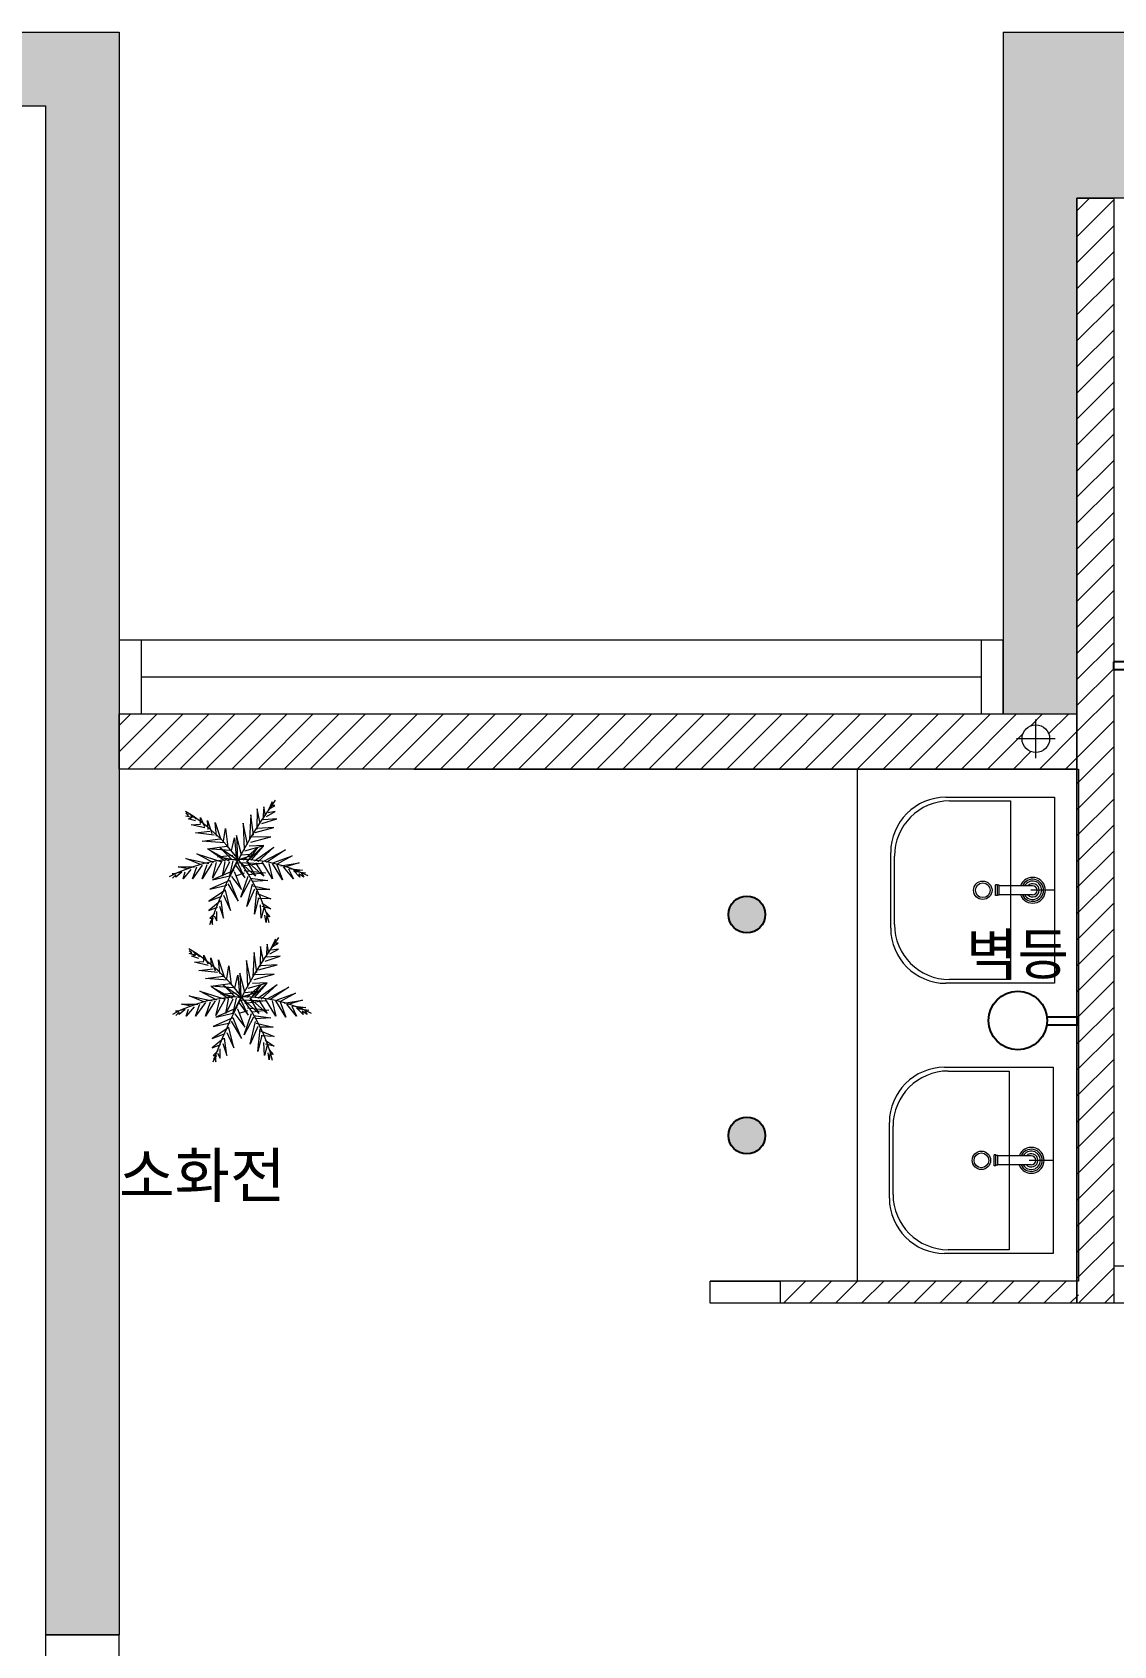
# Model space of a CAD drawing. Header units: metres. Extents: x 11578468 to 47831421, y -58341524 to -14256839.
# Drawn here: x 23835492 to 23838428, y -29081872 to -29077492 of the extents above; entities that cross this region are included whole.
import ezdxf
from ezdxf.enums import TextEntityAlignment as Align

# ---------------------------------------------------------------- set-up
doc = ezdxf.new("R2010")
doc.units = ezdxf.units.M
doc.header["$LTSCALE"] = 50
doc.header["$MEASUREMENT"] = 0
doc.layers.get('0').update_dxf_attribs({"linetype": 'CONTINUOUS'})
for name, color, linetype in [('03-TEXT', 3, 'CONTINUOUS'), ('LAY', 3, 'CONTINUOUS'), ('WAL', 3, 'CONTINUOUS'), ('wall', 3, 'CONTINUOUS')]:
    doc.layers.add(name, color=color, linetype=linetype)
doc.layers.add('ha', color=8, linetype='CONTINUOUS', lineweight=5)
doc.styles.add('JT1', font='malgun.ttf')
doc.styles.add('맑은 고딕', font='malgun.ttf')

# ---------------------------------------------------------------- blocks, each defined once
blk = doc.blocks.new('A$C37E12833')
at = {"layer": 'LAY'}
for p, q in [((67.5, 84.7), (67.5, 0)), ((89.7, 84.4), (89.7, 0)), ((67.5, 0), (89.7, 0))]:
    blk.add_line(p, q, dxfattribs=at)
blk.add_circle((79.5, 163.3), 79.5, dxfattribs=at)

msp = doc.modelspace()

# ---------------------------------------------------------------- hatches: boundary and pattern name
at = {"layer": 'wall', "ltscale": 10}
h = msp.add_hatch(color=2, dxfattribs=at)
h.dxf.hatch_style = 1
h.paths.add_polyline_path([(23837481.9, -29079887.3, 1), (23837381.9, -29079887.3, 1)])
h = msp.add_hatch(color=2, dxfattribs=at)
h.dxf.hatch_style = 1
h.paths.add_polyline_path([(23837481.9, -29080487.3, 1), (23837381.9, -29080487.3, 1)])

# ---------------------------------------------------------------- linework, layer by layer
for centre in [(23837431.9, -29079887.3), (23837431.9, -29080487.3)]:
    msp.add_circle(centre, 50)
at = {"layer": 'ha'}
for p, q in [((23832527.7, -29077492.3), (23835727.7, -29077492.3)), ((23835527.7, -29077492.3), (23835727.7, -29077492.3)), ((23835727.7, -29077492.3), (23835727.7, -29081842.3)), ((23838127.7, -29077492.3), (23838827.7, -29077492.3)), ((23838127.7, -29077492.3), (23838127.7, -29079342.3)), ((23832727.7, -29077692.3), (23835527.7, -29077692.3)), ((23835527.7, -29077692.3), (23835527.7, -29081842.3)), ((23838327.7, -29077942.3), (23838327.7, -29080942.3)), ((23838327.7, -29077942.3), (23838327.7, -29079342.3)), ((23838827.7, -29077942.3), (23838327.7, -29077942.3)), ((23838327.7, -29077976.6), (23838362, -29077942.3)), ((23838327.7, -29077942.3), (23838427.7, -29077942.3)), ((23838327.7, -29080942.3), (23838327.7, -29077942.3)), ((23838427.7, -29077942.3), (23838427.7, -29080942.3)), ((23838427.7, -29077942.3), (23838427.7, -29080942.3)), ((23838327.7, -29078047.3), (23838427.7, -29077947.3)), ((23838327.7, -29078118), (23838427.7, -29078018)), ((23838327.7, -29078188.7), (23838427.7, -29078088.7)), ((23838327.7, -29078259.5), (23838427.7, -29078159.5)), ((23838327.7, -29078330.2), (23838427.7, -29078230.2)), ((23838327.7, -29078400.9), (23838427.7, -29078300.9)), ((23838327.7, -29078471.6), (23838427.7, -29078371.6)), ((23838327.7, -29078542.3), (23838427.7, -29078442.3)), ((23838327.7, -29078613), (23838427.7, -29078513)), ((23838327.7, -29078683.7), (23838427.7, -29078583.7)), ((23838327.7, -29078754.4), (23838427.7, -29078654.4)), ((23838327.7, -29078825.1), (23838427.7, -29078725.1)), ((23838327.7, -29078895.9), (23838427.7, -29078795.9)), ((23838327.7, -29078966.6), (23838427.7, -29078866.6)), ((23838327.7, -29079037.3), (23838427.7, -29078937.3)), ((23838327.7, -29079108), (23838427.7, -29079008)), ((23838327.7, -29079178.7), (23838427.7, -29079078.7)), ((23838127.7, -29079142.3), (23835727.7, -29079142.3)), ((23835727.7, -29079142.3), (23835727.7, -29079342.3)), ((23835787.7, -29079142.3), (23835787.7, -29079342.3)), ((23838067.7, -29079142.3), (23838067.7, -29079342.3)), ((23838127.7, -29079342.3), (23838127.7, -29079142.3)), ((23838327.7, -29079249.4), (23838427.7, -29079149.4)), ((23835787.7, -29079242.3), (23838067.7, -29079242.3)), ((23838327.7, -29079320.1), (23838427.7, -29079220.1)), ((23838327.7, -29079390.8), (23838427.7, -29079290.8)), ((23835727.7, -29079374.5), (23835760, -29079342.3)), ((23835727.7, -29079445.2), (23835830.7, -29079342.3)), ((23835727.7, -29079342.3), (23838127.7, -29079342.3)), ((23835727.7, -29079492.3), (23835727.7, -29079342.3)), ((23835727.7, -29079342.3), (23838327.7, -29079342.3)), ((23835751.4, -29079492.3), (23835901.4, -29079342.3)), ((23835822.1, -29079492.3), (23835972.1, -29079342.3)), ((23835892.8, -29079492.3), (23836042.8, -29079342.3)), ((23835963.5, -29079492.3), (23836113.5, -29079342.3)), ((23836034.2, -29079492.3), (23836184.2, -29079342.3)), ((23836104.9, -29079492.3), (23836254.9, -29079342.3)), ((23836175.6, -29079492.3), (23836325.6, -29079342.3)), ((23836246.4, -29079492.3), (23836396.4, -29079342.3)), ((23836317.1, -29079492.3), (23836467.1, -29079342.3)), ((23836387.8, -29079492.3), (23836537.8, -29079342.3)), ((23836458.5, -29079492.3), (23836608.5, -29079342.3)), ((23836529.2, -29079492.3), (23836679.2, -29079342.3)), ((23836599.9, -29079492.3), (23836749.9, -29079342.3)), ((23836670.6, -29079492.3), (23836820.6, -29079342.3)), ((23836741.3, -29079492.3), (23836891.3, -29079342.3)), ((23836812, -29079492.3), (23836962, -29079342.3)), ((23836882.7, -29079492.3), (23837032.7, -29079342.3)), ((23836953.5, -29079492.3), (23837103.5, -29079342.3)), ((23837024.2, -29079492.3), (23837174.2, -29079342.3)), ((23837094.9, -29079492.3), (23837244.9, -29079342.3)), ((23837165.6, -29079492.3), (23837315.6, -29079342.3)), ((23837236.3, -29079492.3), (23837386.3, -29079342.3)), ((23837307, -29079492.3), (23837457, -29079342.3)), ((23837377.7, -29079492.3), (23837527.7, -29079342.3)), ((23837448.4, -29079492.3), (23837598.4, -29079342.3)), ((23837519.1, -29079492.3), (23837669.1, -29079342.3)), ((23837589.9, -29079492.3), (23837739.9, -29079342.3)), ((23837660.6, -29079492.3), (23837810.6, -29079342.3)), ((23837731.3, -29079492.3), (23837881.3, -29079342.3)), ((23837802, -29079492.3), (23837952, -29079342.3)), ((23837872.7, -29079492.3), (23838022.7, -29079342.3)), ((23837943.4, -29079492.3), (23838093.4, -29079342.3)), ((23838014.1, -29079492.3), (23838164.1, -29079342.3)), ((23838201.4, -29079375.7), (23838234.8, -29079342.3)), ((23838251, -29079396.8), (23838305.5, -29079342.3)), ((23838327.7, -29079342.3), (23838327.7, -29079492.3)), ((23838216.3, -29079462.5), (23838216.3, -29079357.5)), ((23838327.7, -29079461.5), (23838427.7, -29079361.5)), ((23838084.8, -29079492.3), (23838182.5, -29079394.6)), ((23838268.8, -29079410), (23838163.8, -29079410)), ((23838226.3, -29079492.3), (23838327.7, -29079390.8)), ((23838327.7, -29079532.2), (23838427.7, -29079432.2)), ((23838155.5, -29079492.3), (23838203, -29079444.8)), ((23838297, -29079492.3), (23838327.7, -29079461.5)), ((23838327.7, -29079492.3), (23835727.7, -29079492.3)), ((23836527.7, -29079492.3), (23838327.7, -29079492.3)), ((23837731.9, -29080882.3), (23837731.9, -29079492.3)), ((23837731.9, -29079492.3), (23838331.9, -29079492.3)), ((23838327.7, -29079492.3), (23838327.7, -29080092.3)), ((23838327.7, -29079603), (23838427.7, -29079503)), ((23838331.9, -29079492.3), (23838331.9, -29080882.3)), ((23836102.9, -29079600.7), (23836101.5, -29079655.4)), ((23836110.4, -29079640.6), (23836102.9, -29079600.7)), ((23836120.7, -29079594.7), (23836117.7, -29079630.3)), ((23836125.2, -29079618.5), (23836120.7, -29079594.7)), ((23836128, -29079621.3), (23836151.7, -29079608)), ((23836143, -29079581.4), (23836131.1, -29079606.5)), ((23836151.7, -29079608), (23836132.5, -29079611)), ((23836135.5, -29079600.7), (23836150.3, -29079591.7)), ((23836138.6, -29079597.7), (23836143, -29079581.4)), ((23836150.3, -29079591.7), (23836143, -29079591.7)), ((23837972.3, -29079569), (23838267.3, -29079569)), ((23837982.3, -29079579), (23838147.3, -29079579)), ((23838147.3, -29079579), (23838147.3, -29080064)), ((23838267.3, -29079569), (23838267.3, -29080074)), ((23838327.7, -29079673.7), (23838427.7, -29079573.7)), ((23835916.3, -29079618.5), (23835908.8, -29079612.5)), ((23835908.8, -29079619.9), (23835916.3, -29079618.5)), ((23835925, -29079624.3), (23835908.8, -29079619.9)), ((23835916.3, -29079627.3), (23835925, -29079624.3)), ((23835935.5, -29079633.3), (23835916.3, -29079627.3)), ((23835920.8, -29079614), (23835937, -29079628.8)), ((23835928, -29079624.3), (23835920.8, -29079614)), ((23835923.6, -29079643.6), (23835948.7, -29079642.1)), ((23835960.7, -29079652.4), (23835923.6, -29079643.6)), ((23835948.7, -29079640.6), (23835948.7, -29079624.3)), ((23835948.7, -29079624.3), (23835959.3, -29079648.1)), ((23835968.2, -29079631.8), (23835979.9, -29079667.2)), ((23835969.6, -29079656.9), (23835968.2, -29079631.8)), ((23835988.8, -29079637.6), (23836003.6, -29079683.5)), ((23835991.9, -29079674.7), (23835988.8, -29079637.6)), ((23836076.1, -29079696.9), (23836064.4, -29079639.1)), ((23836064.4, -29079639.1), (23836067.5, -29079711.7)), ((23836085.1, -29079617), (23836082.2, -29079683.5)), ((23836092.6, -29079671.7), (23836085.1, -29079617)), ((23836097, -29079664.4), (23836147.5, -29079650.9)), ((23836147.5, -29079650.9), (23836101.5, -29079653.9)), ((23836114.9, -29079640.6), (23836156.2, -29079627.3)), ((23836156.2, -29079627.3), (23836120.7, -29079630.3)), ((23838327.7, -29079744.4), (23838427.7, -29079644.4)), ((23835935.5, -29079665.8), (23835974, -29079661.4)), ((23835985.8, -29079671.7), (23835935.5, -29079665.8)), ((23835953.1, -29079688), (23836002.2, -29079682)), ((23836013.9, -29079692.5), (23835953.1, -29079688)), ((23836011.1, -29079688), (23836017, -29079653.9)), ((23836017, -29079653.9), (23836022.9, -29079704.3)), ((23836033.2, -29079714.6), (23836040.7, -29079679.2)), ((23836040.7, -29079679.2), (23836045.2, -29079730.9)), ((23836059.9, -29079725.1), (23836046.6, -29079673.2)), ((23836046.6, -29079673.2), (23836049.6, -29079738.4)), ((23836085.1, -29079691), (23836140, -29079676.2)), ((23836140, -29079676.2), (23836089.5, -29079677.7)), ((23835948.7, -29079751.7), (23835908.8, -29079735.4)), ((23835908.8, -29079735.4), (23835971, -29079748.7)), ((23835938.4, -29079722.1), (23836006.7, -29079744.2)), ((23835984.4, -29079747.2), (23835938.4, -29079722.1)), ((23835968.2, -29079708.8), (23836020, -29079701.3)), ((23836028.7, -29079713.1), (23835968.2, -29079708.8)), ((23836015.6, -29079742.8), (23835969.6, -29079710.3)), ((23835969.6, -29079710.3), (23836025.9, -29079741.4)), ((23835994.7, -29079730.9), (23836036.2, -29079726.6)), ((23836052.4, -29079741.4), (23835994.7, -29079730.9)), ((23836002.2, -29079705.8), (23836049.6, -29079738.4)), ((23836034.8, -29079738.4), (23836002.2, -29079705.8)), ((23836049.6, -29079738.4), (23836028.7, -29079781.3)), ((23836049.6, -29079738.4), (23836102.9, -29079722.1)), ((23836102.9, -29079722.1), (23836061.4, -29079726.6)), ((23836065.8, -29079739.9), (23836104.3, -29079704.3)), ((23836068.9, -29079714.6), (23836120.7, -29079699.8)), ((23836076.1, -29079741.4), (23836119.3, -29079701.3)), ((23836104.3, -29079704.3), (23836076.1, -29079741.4)), ((23836120.7, -29079699.8), (23836080.6, -29079701.3)), ((23836119.3, -29079701.3), (23836085.1, -29079739.9)), ((23836095.6, -29079741.4), (23836147.5, -29079704.3)), ((23836147.5, -29079704.3), (23836104.3, -29079744.2)), ((23836120.7, -29079742.8), (23836179.9, -29079711.7)), ((23836179.9, -29079711.7), (23836128, -29079745.7)), ((23836147.5, -29079745.7), (23836197.7, -29079727.9)), ((23836197.7, -29079727.9), (23836154.8, -29079751.7)), ((23837822.3, -29079924), (23837822.3, -29079719)), ((23837832.3, -29079914), (23837832.3, -29079729)), ((23838327.7, -29079815.1), (23838427.7, -29079715.1)), ((23835871.7, -29079776.8), (23835898.5, -29079771)), ((23835882.5, -29079775.8), (23835871.7, -29079776.8)), ((23835882, -29079779.8), (23835873.1, -29079788.7)), ((23835898.5, -29079772.5), (23835882, -29079785.8)), ((23835882, -29079785.8), (23835882, -29079779.8)), ((23835888.1, -29079757.7), (23835932.5, -29079757.7)), ((23835913.2, -29079763.5), (23835888.1, -29079757.7)), ((23835922.2, -29079765), (23835901.3, -29079790.1)), ((23835901.3, -29079790.1), (23835907.4, -29079771)), ((23835953.1, -29079753.2), (23835926.6, -29079790.1)), ((23835926.6, -29079790.1), (23835938.4, -29079757.7)), ((23835979.9, -29079748.7), (23835953.1, -29079790.1)), ((23835953.1, -29079790.1), (23835966.5, -29079751.7)), ((23836006.7, -29079742.8), (23835981.3, -29079788.7)), ((23835981.3, -29079788.7), (23835991.9, -29079745.7)), ((23836039.3, -29079768), (23835981.3, -29079793.1)), ((23835981.3, -29079793.1), (23836031.8, -29079781.3)), ((23836008.1, -29079782.8), (23836015.6, -29079744.2)), ((23836027.3, -29079744.2), (23836008.1, -29079782.8)), ((23836028.7, -29079781.3), (23836037.6, -29079741.4)), ((23836059.9, -29079819.8), (23836040.7, -29079771)), ((23836043.7, -29079753.2), (23836068.9, -29079787.3)), ((23836067.5, -29079775.3), (23836043.7, -29079782.8)), ((23836068.9, -29079787.3), (23836049.6, -29079745.7)), ((23836049.6, -29079745.7), (23836116.3, -29079748.7)), ((23836098.4, -29079782.8), (23836055.5, -29079744.2)), ((23836058.5, -29079840.5), (23836077.8, -29079782.8)), ((23836116.3, -29079748.7), (23836059.9, -29079756.2)), ((23836067.5, -29079768), (23836125.2, -29079773.9)), ((23836073.3, -29079741.4), (23836098.4, -29079782.8)), ((23836120.7, -29079782.8), (23836073.3, -29079741.4)), ((23836125.2, -29079773.9), (23836080.6, -29079779.8)), ((23836098.4, -29079747.2), (23836120.7, -29079782.8)), ((23836144.4, -29079790.1), (23836116.3, -29079744.2)), ((23836134.1, -29079748.7), (23836144.4, -29079790.1)), ((23836171.2, -29079793.1), (23836144.4, -29079748.7)), ((23836156.2, -29079751.7), (23836171.2, -29079793.1)), ((23836166.7, -29079754.7), (23836217, -29079747.2)), ((23836200.8, -29079790.1), (23836174, -29079757.7)), ((23836217, -29079747.2), (23836177.1, -29079759)), ((23836187.4, -29079763.5), (23836200.8, -29079790.1)), ((23836188.8, -29079762), (23836225.9, -29079766.5)), ((23836218.6, -29079785.8), (23836200.8, -29079768)), ((23836225.9, -29079766.5), (23836202.2, -29079769.5)), ((23836202.2, -29079769.5), (23836233.4, -29079773.9)), ((23836228.9, -29079785.8), (23836215.6, -29079776.8)), ((23836215.6, -29079776.8), (23836218.6, -29079785.8)), ((23836233.4, -29079773.9), (23836223.1, -29079775.3)), ((23836223.1, -29079775.3), (23836228.9, -29079785.8)), ((23836017, -29079821.2), (23835971, -29079850.9)), ((23836027.3, -29079794.6), (23835974, -29079818.4)), ((23835974, -29079818.4), (23836020, -29079807.9)), ((23836030.4, -29079876.1), (23836017, -29079821.2)), ((23836022.9, -29079803.6), (23836051, -29079850.9)), ((23836051, -29079850.9), (23836028.7, -29079794.6)), ((23836033.2, -29079784.3), (23836059.9, -29079819.8)), ((23836083.6, -29079793.1), (23836058.5, -29079840.5)), ((23836074.7, -29079865.8), (23836089.5, -29079804.9)), ((23836095.6, -29079818.4), (23836074.7, -29079865.8)), ((23836083.6, -29079788.7), (23836131.1, -29079794.6)), ((23836131.1, -29079794.6), (23836089.5, -29079797.6)), ((23836091.2, -29079809.4), (23836136.9, -29079819.8)), ((23836095.6, -29079886.4), (23836101.5, -29079824.2)), ((23836136.9, -29079819.8), (23836099.8, -29079819.8)), ((23838106.8, -29079836), (23838106.8, -29079807)), ((23838111.8, -29079807), (23838106.8, -29079807)), ((23838111.8, -29079836), (23838111.8, -29079807)), ((23838116.8, -29079808), (23838111.8, -29079808)), ((23838116.8, -29079835), (23838116.8, -29079808)), ((23838207.3, -29079809), (23838116.8, -29079809)), ((23838267.3, -29079821.5), (23838202.3, -29079821.5)), ((23838327.7, -29079885.8), (23838427.7, -29079785.8)), ((23835971, -29079850.9), (23836006.7, -29079837.5)), ((23836002.2, -29079850.9), (23835971, -29079876.1)), ((23835971, -29079876.1), (23835994.7, -29079867.1)), ((23836000.6, -29079864.3), (23836011.1, -29079896.8)), ((23836011.1, -29079896.8), (23836005, -29079849.5)), ((23836011.1, -29079834.7), (23836030.4, -29079876.1)), ((23836105.9, -29079842), (23836095.6, -29079886.4)), ((23836102.9, -29079830.2), (23836140, -29079845)), ((23836140, -29079845), (23836104.3, -29079843.5)), ((23836113.2, -29079896.8), (23836111.8, -29079861.3)), ((23836120.7, -29079870.1), (23836113.2, -29079896.8)), ((23836114.9, -29079855.3), (23836140, -29079871.6)), ((23836140, -29079871.6), (23836116.3, -29079865.8)), ((23838111.8, -29079836), (23838106.8, -29079836)), ((23838116.8, -29079835), (23838111.8, -29079835)), ((23838207.3, -29079834), (23838116.8, -29079834)), ((23838327.7, -29079956.5), (23838427.7, -29079856.5)), ((23835987.4, -29079883.4), (23835974, -29079896.8)), ((23835974, -29079896.8), (23835983, -29079896.8)), ((23835983, -29079896.8), (23835975.4, -29079907.2)), ((23835975.4, -29079907.2), (23835978.5, -29079907.2)), ((23835978.5, -29079907.2), (23835981.3, -29079914.5)), ((23835981.3, -29079914.5), (23835981.3, -29079902.7)), ((23835985.8, -29079890.9), (23835993.3, -29079904.2)), ((23835993.3, -29079904.2), (23835993.3, -29079879.1)), ((23836126.6, -29079908.7), (23836123.5, -29079889.4)), ((23836126.6, -29079881.9), (23836136.9, -29079893.9)), ((23836128, -29079892.4), (23836126.6, -29079908.7)), ((23836136.9, -29079893.9), (23836128, -29079892.4)), ((23836152, -29079954.4), (23836140.1, -29079979.5)), ((23836147.6, -29079970.7), (23836152, -29079954.4)), ((23838327.7, -29080027.2), (23838427.7, -29079927.2)), ((23835925.3, -29079991.5), (23835917.8, -29079985.5)), ((23835917.8, -29079992.9), (23835925.3, -29079991.5)), ((23835934, -29079997.3), (23835917.8, -29079992.9)), ((23835925.3, -29080000.3), (23835934, -29079997.3)), ((23835944.5, -29080006.3), (23835925.3, -29080000.3)), ((23835929.8, -29079987), (23835946, -29080001.8)), ((23835937, -29079997.3), (23835929.8, -29079987)), ((23835957.7, -29080013.6), (23835957.7, -29079997.3)), ((23835957.7, -29079997.3), (23835968.3, -29080021.1)), ((23836094.1, -29079990), (23836091.2, -29080056.5)), ((23836101.6, -29080044.7), (23836094.1, -29079990)), ((23836111.9, -29079973.7), (23836110.5, -29080028.4)), ((23836119.4, -29080013.6), (23836111.9, -29079973.7)), ((23836123.9, -29080013.6), (23836165.2, -29080000.3)), ((23836129.7, -29079967.7), (23836126.7, -29080003.3)), ((23836134.2, -29079991.5), (23836129.7, -29079967.7)), ((23836165.2, -29080000.3), (23836129.7, -29080003.3)), ((23836137, -29079994.3), (23836160.7, -29079981)), ((23836160.7, -29079981), (23836141.5, -29079984)), ((23836144.5, -29079973.7), (23836159.3, -29079964.7)), ((23836159.3, -29079964.7), (23836152, -29079964.7)), ((23838327.7, -29080097.9), (23838427.7, -29079997.9)), ((23835932.6, -29080016.6), (23835957.7, -29080015.1)), ((23835969.7, -29080025.4), (23835932.6, -29080016.6)), ((23835944.5, -29080038.8), (23835983, -29080034.4)), ((23835994.8, -29080044.7), (23835944.5, -29080038.8)), ((23835977.2, -29080004.8), (23835988.9, -29080040.2)), ((23835978.6, -29080029.9), (23835977.2, -29080004.8)), ((23835997.8, -29080010.6), (23836012.6, -29080056.5)), ((23836000.9, -29080047.7), (23835997.8, -29080010.6)), ((23836020.1, -29080061), (23836026, -29080026.9)), ((23836026, -29080026.9), (23836031.9, -29080077.3)), ((23836068.9, -29080098.1), (23836055.6, -29080046.2)), ((23836055.6, -29080046.2), (23836058.6, -29080111.4)), ((23836085.1, -29080069.9), (23836073.4, -29080012.1)), ((23836073.4, -29080012.1), (23836076.5, -29080084.7)), ((23836106, -29080037.4), (23836156.5, -29080023.9)), ((23836156.5, -29080023.9), (23836110.5, -29080026.9)), ((23835962.1, -29080061), (23836011.2, -29080055)), ((23836022.9, -29080065.5), (23835962.1, -29080061)), ((23835977.2, -29080081.8), (23836029, -29080074.3)), ((23836037.7, -29080086.1), (23835977.2, -29080081.8)), ((23836024.6, -29080115.8), (23835978.6, -29080083.3)), ((23835978.6, -29080083.3), (23836034.9, -29080114.4)), ((23836011.2, -29080078.8), (23836058.6, -29080111.4)), ((23836043.8, -29080111.4), (23836011.2, -29080078.8)), ((23836042.2, -29080087.6), (23836049.7, -29080052.2)), ((23836049.7, -29080052.2), (23836054.2, -29080103.9)), ((23836074.8, -29080112.9), (23836113.3, -29080077.3)), ((23836077.9, -29080087.6), (23836129.7, -29080072.8)), ((23836085.1, -29080114.4), (23836128.3, -29080074.3)), ((23836113.3, -29080077.3), (23836085.1, -29080114.4)), ((23836129.7, -29080072.8), (23836089.6, -29080074.3)), ((23836094.1, -29080064), (23836149, -29080049.2)), ((23836128.3, -29080074.3), (23836094.1, -29080112.9)), ((23836149, -29080049.2), (23836098.5, -29080050.7)), ((23836104.6, -29080114.4), (23836156.5, -29080077.3)), ((23836156.5, -29080077.3), (23836113.3, -29080117.2)), ((23836129.7, -29080115.8), (23836188.9, -29080084.7)), ((23836188.9, -29080084.7), (23836137, -29080118.7)), ((23838267.3, -29080074), (23837972.3, -29080074)), ((23838147.3, -29080064), (23837982.3, -29080064)), ((23838327.7, -29080168.6), (23838427.7, -29080068.6)), ((23835897.1, -29080130.7), (23835941.5, -29080130.7)), ((23835922.2, -29080136.5), (23835897.1, -29080130.7)), ((23835957.7, -29080124.7), (23835917.8, -29080108.4)), ((23835917.8, -29080108.4), (23835980, -29080121.7)), ((23835962.1, -29080126.2), (23835935.6, -29080163.1)), ((23835935.6, -29080163.1), (23835947.4, -29080130.7)), ((23835947.4, -29080095.1), (23836015.7, -29080117.2)), ((23835993.4, -29080120.2), (23835947.4, -29080095.1)), ((23835988.9, -29080121.7), (23835962.1, -29080163.1)), ((23835962.1, -29080163.1), (23835975.5, -29080124.7)), ((23836015.7, -29080115.8), (23835990.3, -29080161.7)), ((23835990.3, -29080161.7), (23836000.9, -29080118.7)), ((23836003.7, -29080103.9), (23836045.2, -29080099.6)), ((23836061.4, -29080114.4), (23836003.7, -29080103.9)), ((23836017.1, -29080155.8), (23836024.6, -29080117.2)), ((23836036.3, -29080117.2), (23836017.1, -29080155.8)), ((23836058.6, -29080111.4), (23836037.7, -29080154.3)), ((23836037.7, -29080154.3), (23836046.6, -29080114.4)), ((23836052.7, -29080126.2), (23836077.9, -29080160.3)), ((23836058.6, -29080111.4), (23836111.9, -29080095.1)), ((23836077.9, -29080160.3), (23836058.6, -29080118.7)), ((23836058.6, -29080118.7), (23836125.3, -29080121.7)), ((23836107.4, -29080155.8), (23836064.5, -29080117.2)), ((23836125.3, -29080121.7), (23836068.9, -29080129.2)), ((23836111.9, -29080095.1), (23836070.4, -29080099.6)), ((23836082.3, -29080114.4), (23836107.4, -29080155.8)), ((23836129.7, -29080155.8), (23836082.3, -29080114.4)), ((23836107.4, -29080120.2), (23836129.7, -29080155.8)), ((23836153.4, -29080163.1), (23836125.3, -29080117.2)), ((23836143.1, -29080121.7), (23836153.4, -29080163.1)), ((23836180.2, -29080166.1), (23836153.4, -29080121.7)), ((23836156.5, -29080118.7), (23836206.7, -29080100.9)), ((23836206.7, -29080100.9), (23836163.8, -29080124.7)), ((23836165.2, -29080124.7), (23836180.2, -29080166.1)), ((23836175.7, -29080127.7), (23836226, -29080120.2)), ((23836209.8, -29080163.1), (23836183, -29080130.7)), ((23836226, -29080120.2), (23836186.1, -29080132)), ((23835880.7, -29080149.8), (23835907.5, -29080144)), ((23835891.5, -29080148.8), (23835880.7, -29080149.8)), ((23835891, -29080152.8), (23835882.1, -29080161.7)), ((23835907.5, -29080145.5), (23835891, -29080158.8)), ((23835891, -29080158.8), (23835891, -29080152.8)), ((23835931.2, -29080138), (23835910.3, -29080163.1)), ((23835910.3, -29080163.1), (23835916.4, -29080144)), ((23836036.3, -29080167.6), (23835983, -29080191.4)), ((23836048.3, -29080141), (23835990.3, -29080166.1)), ((23835990.3, -29080166.1), (23836040.8, -29080154.3)), ((23836031.9, -29080176.6), (23836060, -29080223.9)), ((23836060, -29080223.9), (23836037.7, -29080167.6)), ((23836042.2, -29080157.3), (23836068.9, -29080192.8)), ((23836068.9, -29080192.8), (23836049.7, -29080144)), ((23836076.5, -29080148.3), (23836052.7, -29080155.8)), ((23836067.5, -29080213.5), (23836086.8, -29080155.8)), ((23836092.6, -29080166.1), (23836067.5, -29080213.5)), ((23836076.5, -29080141), (23836134.2, -29080146.9)), ((23836134.2, -29080146.9), (23836089.6, -29080152.8)), ((23836092.6, -29080161.7), (23836140.1, -29080167.6)), ((23836140.1, -29080167.6), (23836098.5, -29080170.6)), ((23836196.4, -29080136.5), (23836209.8, -29080163.1)), ((23836197.8, -29080135), (23836234.9, -29080139.5)), ((23836227.6, -29080158.8), (23836209.8, -29080141)), ((23836234.9, -29080139.5), (23836211.2, -29080142.5)), ((23836211.2, -29080142.5), (23836242.4, -29080146.9)), ((23836237.9, -29080158.8), (23836224.6, -29080149.8)), ((23836224.6, -29080149.8), (23836227.6, -29080158.8)), ((23836242.4, -29080146.9), (23836232.1, -29080148.3)), ((23836232.1, -29080148.3), (23836237.9, -29080158.8)), ((23838327.7, -29080239.4), (23838427.7, -29080139.4)), ((23836026, -29080194.2), (23835980, -29080223.9)), ((23835980, -29080223.9), (23836015.7, -29080210.5)), ((23835983, -29080191.4), (23836029, -29080180.9)), ((23836020.1, -29080207.7), (23836039.4, -29080249.1)), ((23836039.4, -29080249.1), (23836026, -29080194.2)), ((23836083.7, -29080238.8), (23836098.5, -29080177.9)), ((23836104.6, -29080191.4), (23836083.7, -29080238.8)), ((23836100.2, -29080182.4), (23836145.9, -29080192.8)), ((23836104.6, -29080259.4), (23836110.5, -29080197.2)), ((23836114.9, -29080215), (23836104.6, -29080259.4)), ((23836145.9, -29080192.8), (23836108.8, -29080192.8)), ((23836111.9, -29080203.2), (23836149, -29080218)), ((23836149, -29080218), (23836113.3, -29080216.5)), ((23838327.7, -29080310.1), (23838427.7, -29080210.1)), ((23836011.2, -29080223.9), (23835980, -29080249.1)), ((23835980, -29080249.1), (23836003.7, -29080240.1)), ((23835996.4, -29080256.4), (23835983, -29080269.8)), ((23835994.8, -29080263.9), (23836002.3, -29080277.2)), ((23836002.3, -29080277.2), (23836002.3, -29080252.1)), ((23836009.6, -29080237.3), (23836020.1, -29080269.8)), ((23836020.1, -29080269.8), (23836014, -29080222.5)), ((23836122.2, -29080269.8), (23836120.8, -29080234.3)), ((23836129.7, -29080243.1), (23836122.2, -29080269.8)), ((23836123.9, -29080228.3), (23836149, -29080244.6)), ((23836149, -29080244.6), (23836125.3, -29080238.8)), ((23836135.6, -29080281.7), (23836132.5, -29080262.4)), ((23836135.6, -29080254.9), (23836145.9, -29080266.9)), ((23835983, -29080269.8), (23835992, -29080269.8)), ((23835992, -29080269.8), (23835984.4, -29080280.2)), ((23835984.4, -29080280.2), (23835987.5, -29080280.2)), ((23835987.5, -29080280.2), (23835990.3, -29080287.5)), ((23835990.3, -29080287.5), (23835990.3, -29080275.7)), ((23836137, -29080265.4), (23836135.6, -29080281.7)), ((23836145.9, -29080266.9), (23836137, -29080265.4)), ((23837968.6, -29080302.1), (23838263.6, -29080302.1)), ((23838263.6, -29080302.1), (23838263.6, -29080807.1)), ((23838327.7, -29080380.8), (23838427.7, -29080280.8)), ((23837978.6, -29080312.1), (23838143.6, -29080312.1)), ((23838143.6, -29080312.1), (23838143.6, -29080797.1)), ((23838327.7, -29080451.5), (23838427.7, -29080351.5)), ((23838327.7, -29080522.2), (23838427.7, -29080422.2)), ((23837818.6, -29080657.1), (23837818.6, -29080452.1)), ((23837828.6, -29080647.1), (23837828.6, -29080462.1)), ((23838327.7, -29080592.9), (23838427.7, -29080492.9)), ((23838103.1, -29080569.1), (23838103.1, -29080540.1)), ((23838108.1, -29080540.1), (23838103.1, -29080540.1)), ((23838108.1, -29080569.1), (23838103.1, -29080569.1)), ((23838108.1, -29080569.1), (23838108.1, -29080540.1)), ((23838113.1, -29080541.1), (23838108.1, -29080541.1)), ((23838113.1, -29080568.1), (23838108.1, -29080568.1)), ((23838113.1, -29080568.1), (23838113.1, -29080541.1)), ((23838203.6, -29080542.1), (23838113.1, -29080542.1)), ((23838203.6, -29080567.1), (23838113.1, -29080567.1)), ((23838263.6, -29080554.6), (23838198.6, -29080554.6)), ((23838327.7, -29080663.6), (23838427.7, -29080563.6)), ((23838327.7, -29080734.3), (23838427.7, -29080634.3)), ((23838327.7, -29080805), (23838427.7, -29080705)), ((23838327.7, -29080875.8), (23838427.7, -29080775.8)), ((23838263.6, -29080807.1), (23837968.6, -29080807.1)), ((23838143.6, -29080797.1), (23837978.6, -29080797.1)), ((23838331.9, -29080942.3), (23838427.7, -29080846.5)), ((23839505.7, -29080842.3), (23838427.7, -29080842.3)), ((23838331.9, -29080882.3), (23837332.1, -29080882.3)), ((23837531.1, -29080942.3), (23837591.1, -29080882.3)), ((23837601.8, -29080942.3), (23837661.8, -29080882.3)), ((23837672.5, -29080942.3), (23837732.5, -29080882.3)), ((23838331.9, -29080882.3), (23837731.9, -29080882.3)), ((23837743.3, -29080942.3), (23837803.3, -29080882.3)), ((23837814, -29080942.3), (23837874, -29080882.3)), ((23837884.7, -29080942.3), (23837944.7, -29080882.3)), ((23837955.4, -29080942.3), (23838015.4, -29080882.3)), ((23838026.1, -29080942.3), (23838086.1, -29080882.3)), ((23838096.8, -29080942.3), (23838156.8, -29080882.3)), ((23838167.5, -29080942.3), (23838227.5, -29080882.3)), ((23838238.2, -29080942.3), (23838298.2, -29080882.3)), ((23838308.9, -29080942.3), (23838331.9, -29080919.3)), ((23838402.6, -29080942.3), (23838427.7, -29080917.2)), ((23838331.9, -29080942.3), (23837332.1, -29080942.3)), ((23839505.7, -29080942.3), (23838327.7, -29080942.3)), ((23838427.7, -29080942.3), (23838327.7, -29080942.3)), ((23835527.7, -29081842.3), (23835727.7, -29081842.3)), ((23835727.7, -29081842.3), (23835527.7, -29081842.3)), ((23835527.7, -29081842.3), (23835527.7, -29082892.3)), ((23835727.7, -29082892.3), (23835727.7, -29081842.3))]:
    msp.add_line(p, q, dxfattribs=at)
msp.add_lwpolyline([(23837332.1, -29080882.3), (23837522.1, -29080882.3), (23837522.1, -29080942.3), (23837332.1, -29080942.3)], close=True, dxfattribs=at)
for centre, radius in [((23838216.3, -29079410), 37.5), ((23838072.3, -29079821.5), 25), ((23838072.3, -29079821.5), 20), ((23838068.6, -29080554.6), 25), ((23838068.6, -29080554.6), 20)]:
    msp.add_circle(centre, radius, dxfattribs=at)
for centre, radius, start, end in [((23835644.2, -29080042.4), 508.8, 15.0532, 58.7782), ((23837248.8, -29080370.5), 1354, 144.119, 160.3641), ((23837972.3, -29079719), 150, 90, 180), ((23837982.3, -29079729), 150, 90, 180), ((23836054.5, -29080145.5), 407.8, 62.8359, 117.9429), ((23838207.3, -29079821.5), 35, 200.9249, 159.0752), ((23838207.3, -29079821.5), 30, 204.6243, 155.3757), ((23838207.3, -29079821.5), 25, 210, 150), ((23838207.3, -29079821.5), 18, 223.983, 136.0171), ((23838207.3, -29079821.5), 12.5, 270, 90), ((23837982.3, -29079914), 150, 180, 270), ((23837257.8, -29080743.5), 1354, 144.119, 160.3641), ((23837972.3, -29079924), 150, 180, 270), ((23835653.2, -29080415.4), 508.8, 15.0532, 58.7782), ((23836063.5, -29080518.5), 407.8, 62.8359, 117.9429), ((23837968.6, -29080452.1), 150, 90, 180), ((23837978.6, -29080462.1), 150, 90, 180), ((23838203.6, -29080554.6), 35, 200.9249, 159.0752), ((23838203.6, -29080554.6), 30, 204.6243, 155.3757), ((23838203.6, -29080554.6), 25, 210, 150), ((23838203.6, -29080554.6), 18, 223.983, 136.0171), ((23838203.6, -29080554.6), 12.5, 270, 90), ((23837968.6, -29080657.1), 150, 180, 270), ((23837978.6, -29080647.1), 150, 180, 270)]:
    msp.add_arc(centre, radius, start, end, dxfattribs=at)
for points in [[(23832727.7, -29077692.3), (23832727.7, -29077492.3), (23835527.7, -29077692.3)], [(23835527.7, -29077692.3), (23832727.7, -29077492.3), (23835527.7, -29077492.3)], [(23835527.7, -29077692.3), (23835527.7, -29077492.3), (23835727.7, -29081842.3)], [(23835727.7, -29081842.3), (23835527.7, -29077492.3), (23835727.7, -29077492.3)], [(23838127.7, -29079342.3), (23838127.7, -29077492.3), (23838327.7, -29079342.3)], [(23838327.7, -29077942.3), (23838127.7, -29077492.3), (23838327.7, -29077492.3)], [(23838327.7, -29079342.3), (23838127.7, -29077492.3), (23838327.7, -29077942.3)], [(23838327.7, -29077942.3), (23838327.7, -29077492.3), (23838827.7, -29077942.3)], [(23838827.7, -29077942.3), (23838327.7, -29077492.3), (23838827.7, -29077492.3)], [(23835527.7, -29081842.3), (23835527.7, -29077692.3), (23835727.7, -29081842.3)]]:
    msp.add_solid(points, dxfattribs=at)

# ---------------------------------------------------------------- block references
at = {"layer": 'WAL', "yscale": 0.999759348109365, "zscale": 0.999759348109365}
for p, xscale, rotation in [((23838427.7, -29079290.8), -0.999759348109365, 270), ((23838330.5, -29080254.6), 0.999759348109365, 90.00000000000001)]:
    msp.add_blockref('A$C37E12833', p, dxfattribs=dict(at, xscale=xscale, rotation=rotation))

# ---------------------------------------------------------------- texts
at = {"layer": '03-TEXT', "style": '맑은 고딕'}
msp.add_text('벽등', height=111.11, dxfattribs=at).set_placement((23838027.2, -29079939.3), align=Align.TOP_LEFT)
at = {"layer": 'ha', "style": 'JT1'}
msp.add_text('소화전', height=120, dxfattribs=at).set_placement((23835727.7, -29080655.2))

doc.saveas('drawing.dxf')
